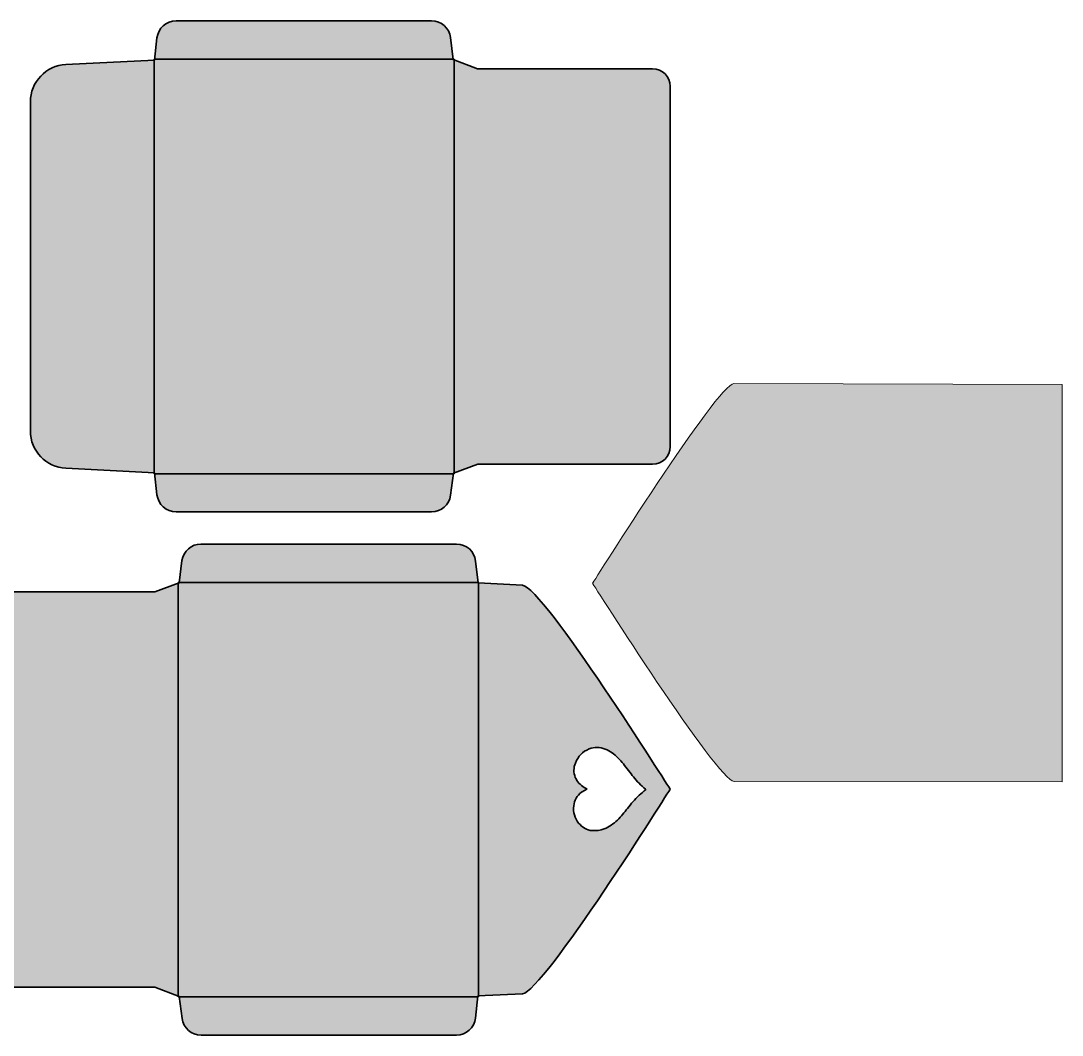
# Model space of a CAD drawing. Header units: inches. Extents: x -11 to 22.4, y -2.2 to 15.4.
# Drawn here: x 4.25 to 22.37, y -2.21 to 15.44 of the extents above; entities that cross this region are included whole.
import ezdxf

# ---------------------------------------------------------------- set-up
doc = ezdxf.new("R2010")
doc.units = ezdxf.units.IN
doc.header["$MEASUREMENT"] = 0
doc.layers.add('Layer 1', color=7, linetype='Continuous')

# ---------------------------------------------------------------- blocks, each defined once
blk = doc.blocks.new('block 2')
at = {"layer": 'Layer 1', "true_color": 0xf7c6dd}
h = blk.add_hatch(color=254, dxfattribs=at)
h.dxf.hatch_style = 2
edge = h.paths.add_edge_path()
edge.add_spline(control_points=[(3.534, -1.375), (3.534, -1.375), (6.578, -1.375), (6.578, -1.375), (6.578, -1.375), (7.002, -1.534), (7.002, -1.534), (7.002, -1.534), (7.051, -1.916), (7.051, -1.916), (7.071, -2.082), (7.213, -2.207), (7.381, -2.207), (7.381, -2.207), (11.826, -2.207), (11.826, -2.207), (11.995, -2.207), (12.138, -2.079), (12.158, -1.91), (12.158, -1.91), (12.199, -1.525), (12.199, -1.525), (12.199, -1.525), (12.976, -1.486), (12.976, -1.486), (13.324, -1.47), (15.544, 2.071), (15.544, 2.071), (15.544, 2.071), (13.324, 5.598), (12.977, 5.618), (12.977, 5.618), (12.201, 5.659), (12.201, 5.659), (12.201, 5.659), (12.159, 6.039), (12.159, 6.039), (12.141, 6.208), (11.998, 6.336), (11.827, 6.336), (11.827, 6.336), (7.38, 6.336), (7.38, 6.336), (7.213, 6.336), (7.071, 6.212), (7.049, 6.047), (7.049, 6.047), (6.998, 5.662), (6.998, 5.662), (6.998, 5.662), (6.577, 5.505), (6.577, 5.505), (6.577, 5.505), (3.533, 5.505), (3.533, 5.505), (3.363, 5.505), (3.227, 5.369), (3.227, 5.2), (3.227, 5.2), (3.227, -1.07), (3.227, -1.07), (3.228, -1.238), (3.366, -1.375), (3.534, -1.375)], knot_values=[0, 0, 0, 0, 1, 1, 1, 2, 2, 2, 3, 3, 3, 4, 4, 4, 5, 5, 5, 6, 6, 6, 7, 7, 7, 8, 8, 8, 9, 9, 9, 10, 10, 10, 11, 11, 11, 12, 12, 12, 13, 13, 13, 14, 14, 14, 15, 15, 15, 16, 16, 16, 17, 17, 17, 18, 18, 18, 19, 19, 19, 20, 20, 20, 21, 21, 21, 21], degree=3, periodic=1)
edge = h.paths.add_edge_path()
edge.add_spline(control_points=[(13.866, 1.782), (13.877, 1.879), (13.926, 1.958), (14.003, 2.018), (14.028, 2.037), (14.056, 2.052), (14.084, 2.069), (14.087, 2.071), (14.091, 2.072), (14.095, 2.073), (14.095, 2.075), (14.095, 2.075), (14.094, 2.076), (14.078, 2.084), (14.063, 2.093), (14.048, 2.102), (13.98, 2.146), (13.924, 2.201), (13.894, 2.277), (13.86, 2.361), (13.863, 2.444), (13.895, 2.527), (13.94, 2.643), (14.02, 2.726), (14.135, 2.771), (14.228, 2.807), (14.323, 2.804), (14.416, 2.769), (14.502, 2.737), (14.571, 2.682), (14.634, 2.618), (14.702, 2.55), (14.76, 2.473), (14.819, 2.398), (14.878, 2.322), (14.935, 2.244), (15.003, 2.175), (15.04, 2.139), (15.078, 2.105), (15.116, 2.071), (15.119, 2.069), (15.12, 2.066), (15.12, 2.066), (15.081, 2.033), (15.041, 2), (15.003, 1.965), (14.93, 1.896), (14.866, 1.816), (14.802, 1.737), (14.745, 1.668), (14.69, 1.597), (14.626, 1.534), (14.559, 1.469), (14.487, 1.415), (14.398, 1.383), (14.33, 1.358), (14.26, 1.346), (14.188, 1.351), (14.091, 1.359), (14.013, 1.407), (13.952, 1.482), (13.884, 1.571), (13.853, 1.669), (13.866, 1.782)], knot_values=[0, 0, 0, 0, 1, 1, 1, 2, 2, 2, 3, 3, 3, 4, 4, 4, 5, 5, 5, 6, 6, 6, 7, 7, 7, 8, 8, 8, 9, 9, 9, 10, 10, 10, 11, 11, 11, 12, 12, 12, 13, 13, 13, 14, 14, 14, 15, 15, 15, 16, 16, 16, 17, 17, 17, 18, 18, 18, 19, 19, 19, 20, 20, 20, 21, 21, 21, 21], degree=3, periodic=1)
at = {"layer": 'Layer 1', "color": 80, "lineweight": 35, "true_color": 0x46ff51}
for points in [[(12.21, 5.665), (6.983, 5.665)], [(6.983, -1.539), (6.983, 5.665)], [(12.21, -1.539), (12.21, 5.665)], [(12.21, -1.539), (6.983, -1.539)]]:
    blk.add_lwpolyline(points, dxfattribs=at)
at = {"layer": 'Layer 1', "color": 254, "lineweight": 35, "true_color": 0xf7c6dd}
for points in [[(3.534, -1.375), (3.534, -1.375), (6.578, -1.375), (6.578, -1.375), (6.578, -1.375), (7.002, -1.534), (7.002, -1.534), (7.002, -1.534), (7.051, -1.916), (7.051, -1.916), (7.071, -2.082), (7.213, -2.207), (7.381, -2.207), (7.381, -2.207), (11.826, -2.207), (11.826, -2.207), (11.995, -2.207), (12.138, -2.079), (12.158, -1.91), (12.158, -1.91), (12.199, -1.525), (12.199, -1.525), (12.199, -1.525), (12.976, -1.486), (12.976, -1.486), (13.324, -1.47), (15.544, 2.071), (15.544, 2.071), (15.544, 2.071), (13.324, 5.598), (12.977, 5.618), (12.977, 5.618), (12.201, 5.659), (12.201, 5.659), (12.201, 5.659), (12.159, 6.039), (12.159, 6.039), (12.141, 6.208), (11.998, 6.336), (11.827, 6.336), (11.827, 6.336), (7.38, 6.336), (7.38, 6.336), (7.213, 6.336), (7.071, 6.212), (7.049, 6.047), (7.049, 6.047), (6.998, 5.662), (6.998, 5.662), (6.998, 5.662), (6.577, 5.505), (6.577, 5.505), (6.577, 5.505), (3.533, 5.505), (3.533, 5.505), (3.363, 5.505), (3.227, 5.369), (3.227, 5.2), (3.227, 5.2), (3.227, -1.07), (3.227, -1.07), (3.228, -1.238), (3.366, -1.375), (3.534, -1.375)], [(13.866, 1.782), (13.877, 1.879), (13.926, 1.958), (14.003, 2.018), (14.028, 2.037), (14.056, 2.052), (14.084, 2.069), (14.087, 2.071), (14.091, 2.072), (14.095, 2.073), (14.095, 2.075), (14.095, 2.075), (14.094, 2.076), (14.078, 2.084), (14.063, 2.093), (14.048, 2.102), (13.98, 2.146), (13.924, 2.201), (13.894, 2.277), (13.86, 2.361), (13.863, 2.444), (13.895, 2.527), (13.94, 2.643), (14.02, 2.726), (14.135, 2.771), (14.228, 2.807), (14.323, 2.804), (14.416, 2.769), (14.502, 2.737), (14.571, 2.682), (14.634, 2.618), (14.702, 2.55), (14.76, 2.473), (14.819, 2.398), (14.878, 2.322), (14.935, 2.244), (15.003, 2.175), (15.04, 2.139), (15.078, 2.105), (15.116, 2.071), (15.119, 2.069), (15.12, 2.066), (15.12, 2.066), (15.081, 2.033), (15.041, 2), (15.003, 1.965), (14.93, 1.896), (14.866, 1.816), (14.802, 1.737), (14.745, 1.668), (14.69, 1.597), (14.626, 1.534), (14.559, 1.469), (14.487, 1.415), (14.398, 1.383), (14.33, 1.358), (14.26, 1.346), (14.188, 1.351), (14.091, 1.359), (14.013, 1.407), (13.952, 1.482), (13.884, 1.571), (13.853, 1.669), (13.866, 1.782)]]:
    blk.add_open_spline(points, degree=3, knots=[0, 0, 0, 0, 1, 1, 1, 2, 2, 2, 3, 3, 3, 4, 4, 4, 5, 5, 5, 6, 6, 6, 7, 7, 7, 8, 8, 8, 9, 9, 9, 10, 10, 10, 11, 11, 11, 12, 12, 12, 13, 13, 13, 14, 14, 14, 15, 15, 15, 16, 16, 16, 17, 17, 17, 18, 18, 18, 19, 19, 19, 20, 20, 20, 21, 21, 21, 21], dxfattribs=at)
blk = doc.blocks.new('block 3')
at = {"layer": 'Layer 1', "true_color": 0xf7c6dd}
h = blk.add_hatch(color=254, dxfattribs=at)
h.dxf.hatch_style = 2
edge = h.paths.add_edge_path()
edge.add_spline(control_points=[(15.239, 7.726), (15.239, 7.726), (12.195, 7.726), (12.195, 7.726), (12.195, 7.726), (11.776, 7.569), (11.776, 7.569), (11.776, 7.569), (11.724, 7.185), (11.724, 7.185), (11.702, 7.019), (11.56, 6.896), (11.394, 6.896), (11.394, 6.896), (6.946, 6.896), (6.946, 6.896), (6.777, 6.896), (6.634, 7.023), (6.614, 7.193), (6.614, 7.193), (6.573, 7.572), (6.573, 7.572), (6.573, 7.572), (5.03, 7.653), (5.03, 7.653), (4.683, 7.671), (4.412, 7.957), (4.412, 8.304), (4.412, 8.304), (4.412, 14.026), (4.412, 14.026), (4.412, 14.373), (4.684, 14.661), (5.031, 14.678), (5.031, 14.678), (6.573, 14.755), (6.573, 14.755), (6.573, 14.755), (6.614, 15.14), (6.614, 15.14), (6.633, 15.31), (6.776, 15.437), (6.946, 15.437), (6.946, 15.437), (11.391, 15.437), (11.391, 15.437), (11.559, 15.437), (11.701, 15.312), (11.721, 15.146), (11.721, 15.146), (11.77, 14.762), (11.77, 14.762), (11.77, 14.762), (12.194, 14.604), (12.194, 14.604), (12.194, 14.604), (15.238, 14.604), (15.238, 14.604), (15.408, 14.604), (15.544, 14.468), (15.544, 14.298), (15.544, 14.298), (15.544, 8.032), (15.544, 8.032), (15.545, 7.862), (15.409, 7.726), (15.239, 7.726)], knot_values=[0, 0, 0, 0, 1, 1, 1, 2, 2, 2, 3, 3, 3, 4, 4, 4, 5, 5, 5, 6, 6, 6, 7, 7, 7, 8, 8, 8, 9, 9, 9, 10, 10, 10, 11, 11, 11, 12, 12, 12, 13, 13, 13, 14, 14, 14, 15, 15, 15, 16, 16, 16, 17, 17, 17, 18, 18, 18, 19, 19, 19, 20, 20, 20, 21, 21, 21, 22, 22, 22, 22], degree=3, periodic=1)
at = {"layer": 'Layer 1', "color": 80, "lineweight": 35, "true_color": 0x46ff51}
for points in [[(6.563, 14.768), (6.563, 7.555)], [(6.564, 14.768), (11.784, 14.768)], [(11.784, 14.772), (11.784, 7.558)], [(6.563, 7.555), (11.784, 7.555)]]:
    blk.add_lwpolyline(points, dxfattribs=at)
at = {"layer": 'Layer 1', "color": 254, "lineweight": 35, "true_color": 0xf7c6dd}
blk.add_open_spline([(15.239, 7.726), (15.239, 7.726), (12.195, 7.726), (12.195, 7.726), (12.195, 7.726), (11.776, 7.569), (11.776, 7.569), (11.776, 7.569), (11.724, 7.185), (11.724, 7.185), (11.702, 7.019), (11.56, 6.896), (11.394, 6.896), (11.394, 6.896), (6.946, 6.896), (6.946, 6.896), (6.777, 6.896), (6.634, 7.023), (6.614, 7.193), (6.614, 7.193), (6.573, 7.572), (6.573, 7.572), (6.573, 7.572), (5.03, 7.653), (5.03, 7.653), (4.683, 7.671), (4.412, 7.957), (4.412, 8.304), (4.412, 8.304), (4.412, 14.026), (4.412, 14.026), (4.412, 14.373), (4.684, 14.661), (5.031, 14.678), (5.031, 14.678), (6.573, 14.755), (6.573, 14.755), (6.573, 14.755), (6.614, 15.14), (6.614, 15.14), (6.633, 15.31), (6.776, 15.437), (6.946, 15.437), (6.946, 15.437), (11.391, 15.437), (11.391, 15.437), (11.559, 15.437), (11.701, 15.312), (11.721, 15.146), (11.721, 15.146), (11.77, 14.762), (11.77, 14.762), (11.77, 14.762), (12.194, 14.604), (12.194, 14.604), (12.194, 14.604), (15.238, 14.604), (15.238, 14.604), (15.408, 14.604), (15.544, 14.468), (15.544, 14.298), (15.544, 14.298), (15.544, 8.032), (15.544, 8.032), (15.545, 7.862), (15.409, 7.726), (15.239, 7.726)], degree=3, knots=[0, 0, 0, 0, 1, 1, 1, 2, 2, 2, 3, 3, 3, 4, 4, 4, 5, 5, 5, 6, 6, 6, 7, 7, 7, 8, 8, 8, 9, 9, 9, 10, 10, 10, 11, 11, 11, 12, 12, 12, 13, 13, 13, 14, 14, 14, 15, 15, 15, 16, 16, 16, 17, 17, 17, 18, 18, 18, 19, 19, 19, 20, 20, 20, 21, 21, 21, 22, 22, 22, 22], dxfattribs=at)

msp = doc.modelspace()

# ---------------------------------------------------------------- hatches: boundary and pattern name
at = {"layer": 'Layer 1', "true_color": 0xee2a7b}
h = msp.add_hatch(color=230, dxfattribs=at)
h.dxf.hatch_style = 2
edge = h.paths.add_edge_path()
edge.add_spline(control_points=[(22.366, 2.202), (22.366, 2.202), (16.656, 2.207), (16.656, 2.207), (16.379, 2.207), (14.194, 5.653), (14.194, 5.653), (14.194, 5.653), (16.377, 9.128), (16.655, 9.128), (16.655, 9.128), (22.365, 9.11), (22.365, 9.11), (22.365, 9.11), (22.365, 2.202), (22.365, 2.202), (22.365, 2.202), (22.366, 2.202), (22.366, 2.202)], knot_values=[0, 0, 0, 0, 1, 1, 1, 2, 2, 2, 3, 3, 3, 4, 4, 4, 5, 5, 5, 6, 6, 6, 6], degree=3, periodic=1)

# ---------------------------------------------------------------- linework, layer by layer
at = {"layer": 'Layer 1', "lineweight": 0}
msp.add_open_spline([(22.366, 2.202), (22.366, 2.202), (16.656, 2.207), (16.656, 2.207), (16.379, 2.207), (14.194, 5.653), (14.194, 5.653), (14.194, 5.653), (16.377, 9.128), (16.655, 9.128), (16.655, 9.128), (22.365, 9.11), (22.365, 9.11), (22.365, 9.11), (22.365, 2.202), (22.365, 2.202), (22.365, 2.202), (22.366, 2.202), (22.366, 2.202)], degree=3, knots=[0, 0, 0, 0, 1, 1, 1, 2, 2, 2, 3, 3, 3, 4, 4, 4, 5, 5, 5, 6, 6, 6, 6], dxfattribs=at)

# ---------------------------------------------------------------- block references
at = {"layer": 'Layer 1'}
for name in ['block 3', 'block 2']:
    msp.add_blockref(name, (0, 0), dxfattribs=at)

doc.saveas('drawing.dxf')
